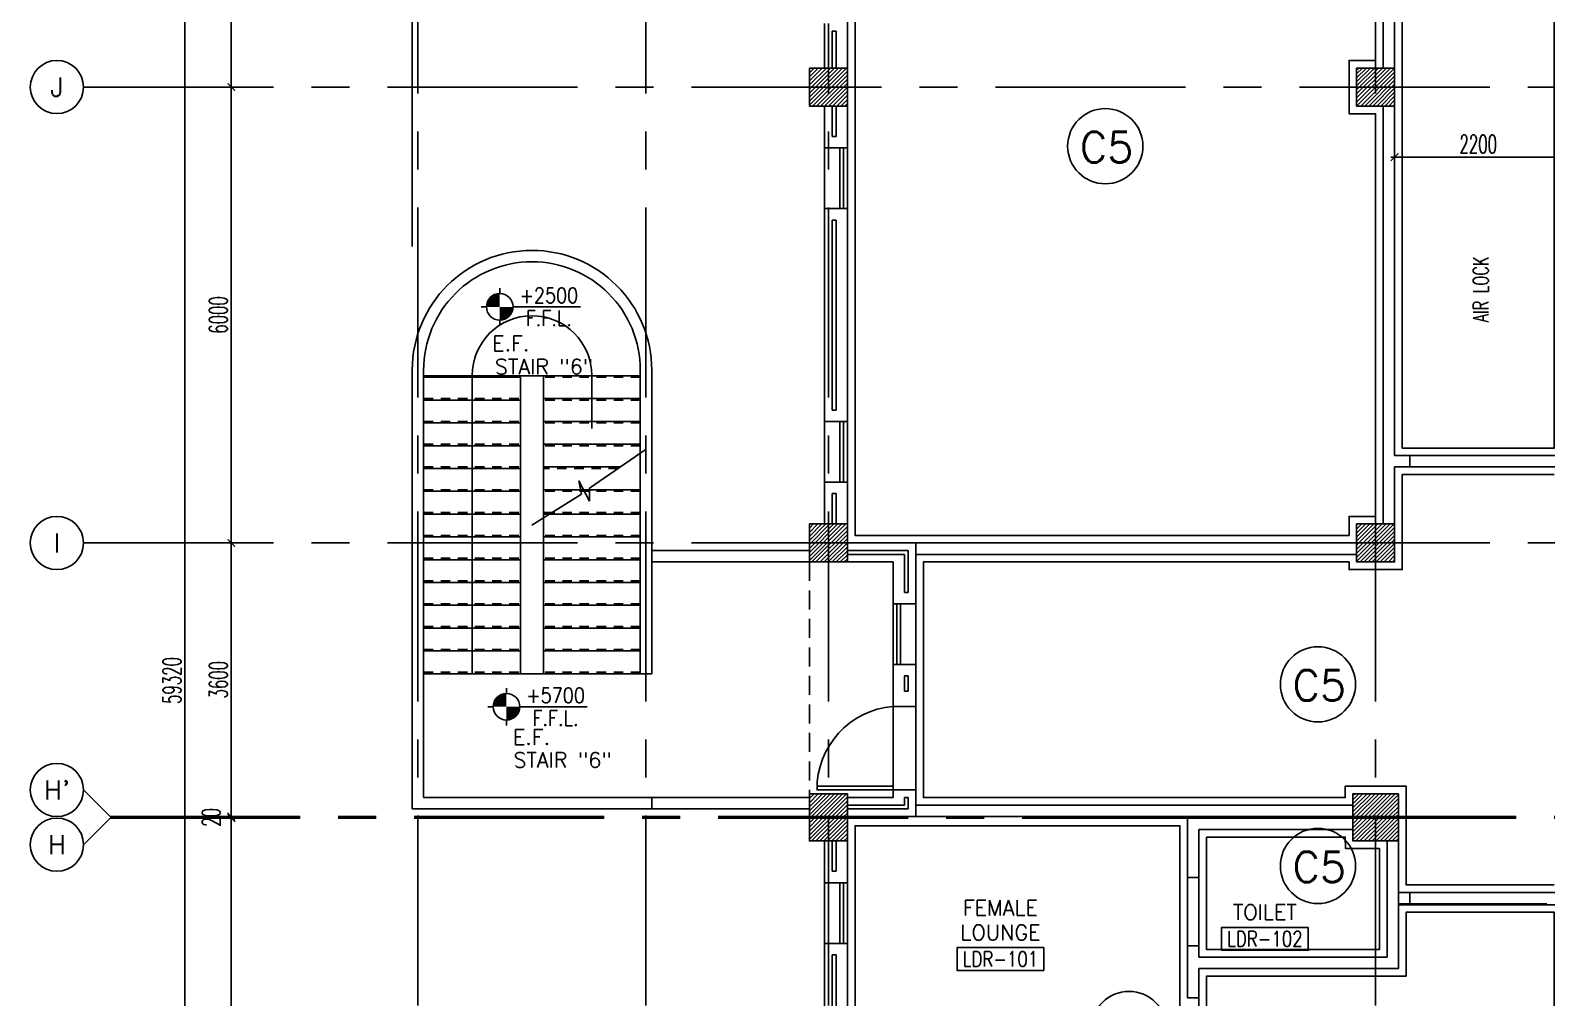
# Model space of a CAD drawing. Extents: x 275967.8 to 276060, y 57291.9 to 57371.4.
# Drawn here: x 275967.84 to 275987.79, y 57324 to 57336.73 of the extents above; entities that cross this region are included whole.
import ezdxf
from ezdxf.enums import TextEntityAlignment as Align

# ---------------------------------------------------------------- set-up
doc = ezdxf.new("R2010")
doc.units = 0
doc.header["$MEASUREMENT"] = 0
doc.header["$PDMODE"] = 34
for name, pattern in [('CENTERX2', [4, 2.5, -0.5, 0.5, -0.5]), ('HIDDEN', [0.375, 0.25, -0.125]), ('HIDDEN2', [0.1875, 0.125, -0.0625])]:
    doc.linetypes.add(name, pattern=pattern)
doc.layers.get('0').update_dxf_attribs({"linetype": 'CONTINUOUS'})
doc.layers.get('DEFPOINTS').update_dxf_attribs({"linetype": 'CONTINUOUS'})
for name, color, linetype in [('AX-CR', 2, 'CONTINUOUS'), ('AX-DIM', 4, 'CONTINUOUS'), ('AX-TXT', 2, 'CONTINUOUS'), ('AXES', 11, 'CENTERX2'), ('CEILING', 4, 'CONTINUOUS'), ('CEILING-MARKER', 6, 'CONTINUOUS'), ('COL', 5, 'CONTINUOUS'), ('DIM', 4, 'CONTINUOUS'), ('DOOR', 7, 'CONTINUOUS'), ('HAT', 8, 'CONTINUOUS'), ('INSUL', 4, 'CONTINUOUS'), ('LEV-PL', 3, 'CONTINUOUS'), ('PART', 9, 'CONTINUOUS'), ('RM-BOX', 11, 'CONTINUOUS'), ('RM-NAME', 11, 'CONTINUOUS'), ('RM-NO', 11, 'CONTINUOUS'), ('ROOF', 7, 'CONTINUOUS'), ('SHAFT', 3, 'CONTINUOUS'), ('STR', 5, 'CONTINUOUS'), ('TXT', 2, 'CONTINUOUS'), ('WALL', 2, 'CONTINUOUS'), ('WIN', 3, 'CONTINUOUS')]:
    doc.layers.add(name, color=color, linetype=linetype)
doc.styles.add('ROMANS', font='ROMANS.shx', dxfattribs={"width": 0.6})
doc.styles.add('S', font='ROMANS.SHX')
doc.dimstyles.new('STANDARD_IN', dxfattribs={"dimtxt": 0.24, "dimasz": 0.1, "dimexe": 0.07, "dimexo": 0.05, "dimgap": 0.05, "dimtad": 1, "dimdec": 0, "dimlfac": 1000, "dimzin": 0, "dimtxsty": 'ROMANS', "dimblk": 'ARCHTICK', "dimcen": 0.05, "dimdle": 0.05, "dimclrd": 4, "dimclre": 4, "dimclrt": 2, "dimazin": 3, "dimtfac": 1, "dimtdec": 0, "dimtmove": 0, "dimatfit": 3, "dimtolj": 1, "dimtzin": 0})

# ---------------------------------------------------------------- blocks, each defined once
blk = doc.blocks.new('*X71')
at = {"color": 0}
for p, q in [((31339, 149497), (31832, 149990)), ((31339, 149550), (31779, 149990)), ((31339, 149603), (31726, 149990)), ((31339, 149656), (31673, 149990)), ((31339, 149709), (31620, 149990)), ((31339, 149762), (31567, 149990)), ((31339, 149815), (31514, 149990)), ((31339, 149868), (31461, 149990)), ((31339, 149921), (31408, 149990)), ((31339, 149974), (31355, 149990)), ((31385, 149490), (31839, 149944)), ((31438, 149490), (31839, 149891)), ((31491, 149490), (31839, 149838)), ((31544, 149490), (31839, 149785)), ((31597, 149490), (31839, 149732)), ((31650, 149490), (31839, 149679)), ((31703, 149490), (31839, 149626)), ((31756, 149490), (31839, 149573)), ((31809, 149490), (31839, 149519))]:
    blk.add_line(p, q, dxfattribs=at)
blk = doc.blocks.new('*X70')
at = {"color": 0}
for p, q in [((24139, 149509), (24620, 149990)), ((24139, 149562), (24567, 149990)), ((24139, 149615), (24514, 149990)), ((24139, 149668), (24461, 149990)), ((24139, 149721), (24408, 149990)), ((24139, 149774), (24355, 149990)), ((24139, 149827), (24302, 149990)), ((24139, 149880), (24248, 149990)), ((24139, 149934), (24195, 149990)), ((24139, 149987), (24142, 149990)), ((24173, 149490), (24639, 149956)), ((24226, 149490), (24639, 149903)), ((24279, 149490), (24639, 149850)), ((24332, 149490), (24639, 149797)), ((24385, 149490), (24639, 149744)), ((24438, 149490), (24639, 149691)), ((24491, 149490), (24639, 149638)), ((24544, 149490), (24639, 149585)), ((24597, 149490), (24639, 149532))]:
    blk.add_line(p, q, dxfattribs=at)
blk = doc.blocks.new('*X67')
at = {"color": 0}
for p, q in [((31339, 155543), (31786, 155990)), ((31339, 155596), (31733, 155990)), ((31339, 155649), (31680, 155990)), ((31339, 155702), (31627, 155990)), ((31339, 155755), (31574, 155990)), ((31339, 155808), (31521, 155990)), ((31339, 155861), (31468, 155990)), ((31339, 155914), (31415, 155990)), ((31339, 155967), (31362, 155990)), ((31339, 155489), (31839, 155989)), ((31392, 155490), (31839, 155936)), ((31446, 155490), (31839, 155883)), ((31499, 155490), (31839, 155830)), ((31552, 155490), (31839, 155777)), ((31605, 155490), (31839, 155724)), ((31658, 155490), (31839, 155671)), ((31711, 155490), (31839, 155618)), ((31764, 155490), (31839, 155565)), ((31817, 155490), (31839, 155512))]:
    blk.add_line(p, q, dxfattribs=at)
blk = doc.blocks.new('*X66')
at = {"color": 0}
for p, q in [((24139, 155502), (24627, 155990)), ((24139, 155555), (24574, 155990)), ((24139, 155608), (24521, 155990)), ((24139, 155661), (24468, 155990)), ((24139, 155714), (24415, 155990)), ((24139, 155767), (24362, 155990)), ((24139, 155820), (24309, 155990)), ((24139, 155873), (24256, 155990)), ((24139, 155926), (24203, 155990)), ((24139, 155979), (24150, 155990)), ((24180, 155490), (24639, 155949)), ((24233, 155490), (24639, 155896)), ((24286, 155490), (24639, 155843)), ((24339, 155490), (24639, 155790)), ((24392, 155490), (24639, 155737)), ((24445, 155490), (24639, 155684)), ((24498, 155490), (24639, 155631)), ((24551, 155490), (24639, 155578)), ((24604, 155490), (24639, 155525))]:
    blk.add_line(p, q, dxfattribs=at)
blk = doc.blocks.new('AXL')
at = {"layer": 'AX-CR'}
blk.add_circle((-350, 0), 350, dxfattribs=at)
blk = doc.blocks.new('_ARCHTICK')
at = {"color": 0, "linetype": 'BYBLOCK', "const_width": 0.15}
blk.add_lwpolyline([(-0.5, -0.5), (0.5, 0.5)], dxfattribs=at)
blk = doc.blocks.new('*D215')
at = {"layer": 'AX-DIM', "color": 4, "ltscale": 0.3}
for p, q in [((275969.869, 57298.463), (275969.869, 57357.883)), ((275977.99, 57357.833), (275969.799, 57357.833)), ((275978.669, 57298.513), (275969.799, 57298.513))]:
    blk.add_line(p, q, dxfattribs=at)
at = {"layer": 'DEFPOINTS', "color": 0, "ltscale": 0.3}
for p in [(275969.869, 57357.833), (275978.04, 57357.833), (275978.719, 57298.513)]:
    blk.add_point(p, dxfattribs=at)
at = {"layer": 'AX-DIM', "color": 4, "ltscale": 0.3, "xscale": 0.1, "yscale": 0.1, "zscale": 0.1}
for p, rotation in [((275969.869, 57357.833), 90), ((275969.869, 57298.513), 270)]:
    blk.add_blockref('_ARCHTICK', p, dxfattribs=dict(at, rotation=rotation))
at = {"layer": 'AX-DIM', "color": 2, "ltscale": 0.3, "insert": (275969.699, 57328.173), "char_height": 0.24, "attachment_point": 5, "rotation": 90, "style": 'ROMANS'}
blk.add_mtext('\\A1;59320', dxfattribs=at)
blk = doc.blocks.new('*D210')
at = {"layer": 'AX-DIM', "color": 4, "ltscale": 0.3}
for p, q in [((275970.83, 57343.183), (275970.41, 57343.183)), ((275970.48, 57335.933), (275970.48, 57343.233)), ((275970.83, 57335.983), (275970.41, 57335.983))]:
    blk.add_line(p, q, dxfattribs=at)
at = {"layer": 'DEFPOINTS', "color": 0, "ltscale": 0.3}
for p in [(275970.48, 57343.183), (275970.88, 57343.183), (275970.88, 57335.983)]:
    blk.add_point(p, dxfattribs=at)
at = {"layer": 'AX-DIM', "color": 4, "ltscale": 0.3, "xscale": 0.1, "yscale": 0.1, "zscale": 0.1}
for p, rotation in [((275970.48, 57343.183), 90), ((275970.48, 57335.983), 270)]:
    blk.add_blockref('_ARCHTICK', p, dxfattribs=dict(at, rotation=rotation))
at = {"layer": 'AX-DIM', "color": 2, "ltscale": 0.3, "insert": (275970.31, 57339.583), "char_height": 0.24, "attachment_point": 5, "rotation": 90, "style": 'ROMANS'}
blk.add_mtext('\\A1;7200', dxfattribs=at)
blk = doc.blocks.new('*D209')
at = {"layer": 'AX-DIM', "color": 4, "ltscale": 0.3}
for p, q in [((275970.83, 57335.983), (275970.41, 57335.983)), ((275970.48, 57329.933), (275970.48, 57336.033)), ((275970.83, 57329.983), (275970.41, 57329.983))]:
    blk.add_line(p, q, dxfattribs=at)
at = {"layer": 'DEFPOINTS', "color": 0, "ltscale": 0.3}
for p in [(275970.48, 57335.983), (275970.88, 57335.983), (275970.88, 57329.983)]:
    blk.add_point(p, dxfattribs=at)
at = {"layer": 'AX-DIM', "color": 4, "ltscale": 0.3, "xscale": 0.1, "yscale": 0.1, "zscale": 0.1}
for p, rotation in [((275970.48, 57335.983), 90), ((275970.48, 57329.983), 270)]:
    blk.add_blockref('_ARCHTICK', p, dxfattribs=dict(at, rotation=rotation))
at = {"layer": 'AX-DIM', "color": 2, "ltscale": 0.3, "insert": (275970.31, 57332.983), "char_height": 0.24, "attachment_point": 5, "rotation": 90, "style": 'ROMANS'}
blk.add_mtext('\\A1;6000', dxfattribs=at)
blk = doc.blocks.new('*D208')
at = {"layer": 'AX-DIM', "color": 4, "ltscale": 0.3}
for p, q in [((275970.83, 57329.983), (275970.41, 57329.983)), ((275970.48, 57326.333), (275970.48, 57330.033)), ((275970.83, 57326.383), (275970.41, 57326.383))]:
    blk.add_line(p, q, dxfattribs=at)
at = {"layer": 'DEFPOINTS', "color": 0, "ltscale": 0.3}
for p in [(275970.48, 57329.983), (275970.88, 57329.983), (275970.88, 57326.383)]:
    blk.add_point(p, dxfattribs=at)
at = {"layer": 'AX-DIM', "color": 4, "ltscale": 0.3, "xscale": 0.1, "yscale": 0.1, "zscale": 0.1}
for p, rotation in [((275970.48, 57329.983), 90), ((275970.48, 57326.383), 270)]:
    blk.add_blockref('_ARCHTICK', p, dxfattribs=dict(at, rotation=rotation))
at = {"layer": 'AX-DIM', "color": 2, "ltscale": 0.3, "insert": (275970.31, 57328.183), "char_height": 0.24, "attachment_point": 5, "rotation": 90, "style": 'ROMANS'}
blk.add_mtext('\\A1;3600', dxfattribs=at)
blk = doc.blocks.new('*D207')
at = {"layer": 'AX-DIM', "color": 4, "ltscale": 0.3}
for p, q in [((275970.83, 57326.383), (275970.41, 57326.383)), ((275970.83, 57326.363), (275970.41, 57326.363)), ((275970.48, 57326.383), (275970.48, 57326.483)), ((275970.48, 57326.363), (275970.48, 57326.383)), ((275970.48, 57326.363), (275970.48, 57326.263))]:
    blk.add_line(p, q, dxfattribs=at)
at = {"layer": 'DEFPOINTS', "color": 0, "ltscale": 0.3}
for p in [(275970.48, 57326.383), (275970.88, 57326.383), (275970.88, 57326.363)]:
    blk.add_point(p, dxfattribs=at)
at = {"layer": 'AX-DIM', "color": 4, "ltscale": 0.3, "xscale": 0.1, "yscale": 0.1, "zscale": 0.1}
for p, rotation in [((275970.48, 57326.383), 270), ((275970.48, 57326.363), 90)]:
    blk.add_blockref('_ARCHTICK', p, dxfattribs=dict(at, rotation=rotation))
at = {"layer": 'AX-DIM', "color": 2, "ltscale": 0.3, "insert": (275970.215, 57326.373), "char_height": 0.24, "attachment_point": 5, "rotation": 90, "style": 'ROMANS'}
blk.add_mtext('\\A1;20', dxfattribs=at)
blk = doc.blocks.new('*D206')
at = {"layer": 'AX-DIM', "color": 4, "ltscale": 0.3}
for p, q in [((275970.83, 57326.363), (275970.41, 57326.363)), ((275970.48, 57320.313), (275970.48, 57326.413)), ((275970.83, 57320.363), (275970.41, 57320.363))]:
    blk.add_line(p, q, dxfattribs=at)
at = {"layer": 'DEFPOINTS', "color": 0, "ltscale": 0.3}
for p in [(275970.48, 57326.363), (275970.88, 57326.363), (275970.88, 57320.363)]:
    blk.add_point(p, dxfattribs=at)
at = {"layer": 'AX-DIM', "color": 4, "ltscale": 0.3, "xscale": 0.1, "yscale": 0.1, "zscale": 0.1}
for p, rotation in [((275970.48, 57326.363), 90), ((275970.48, 57320.363), 270)]:
    blk.add_blockref('_ARCHTICK', p, dxfattribs=dict(at, rotation=rotation))
at = {"layer": 'AX-DIM', "color": 2, "ltscale": 0.3, "insert": (275970.31, 57323.363), "char_height": 0.24, "attachment_point": 5, "rotation": 90, "style": 'ROMANS'}
blk.add_mtext('\\A1;6000', dxfattribs=at)
blk = doc.blocks.new('COL50')
at = {"layer": 'COL'}
blk.add_lwpolyline([(-250, 250), (-250, -250), (250, -250), (250, 250)], close=True, dxfattribs=at)
blk = doc.blocks.new('*D199')
at = {"layer": 'AX-DIM', "color": 4, "ltscale": 0.3}
for p, q in [((275972.86, 57333.883), (275972.86, 57370.081)), ((275978.085, 57357.883), (275978.085, 57370.081)), ((275972.81, 57370.011), (275978.135, 57370.011))]:
    blk.add_line(p, q, dxfattribs=at)
at = {"layer": 'DEFPOINTS', "color": 0, "ltscale": 0.3}
for p in [(275978.085, 57370.011), (275978.085, 57357.833), (275972.86, 57333.833)]:
    blk.add_point(p, dxfattribs=at)
at = {"layer": 'AX-DIM', "color": 4, "ltscale": 0.3, "xscale": 0.1, "yscale": 0.1, "zscale": 0.1, "rotation": 180}
blk.add_blockref('_ARCHTICK', (275972.86, 57370.011), dxfattribs=at)
at = {"layer": 'AX-DIM', "color": 4, "ltscale": 0.3, "xscale": 0.1, "yscale": 0.1, "zscale": 0.1}
blk.add_blockref('_ARCHTICK', (275978.085, 57370.011), dxfattribs=at)
at = {"layer": 'AX-DIM', "color": 2, "ltscale": 0.3, "insert": (275975.473, 57370.181), "char_height": 0.24, "attachment_point": 5, "style": 'ROMANS'}
blk.add_mtext('\\A1;5225', dxfattribs=at)
blk = doc.blocks.new('RM1')
at = {"layer": 'RM-BOX'}
blk.add_lwpolyline([(570, -200), (-570, -200), (-570, -500), (570, -500)], close=True, dxfattribs=at)
at = {"layer": 'RM-NAME', "style": 'ROMANS'}
blk.add_attdef('ROOMNAME1', text='', height=200, dxfattribs=at).set_placement((0, 324), align=Align.MIDDLE)
blk = doc.blocks.new('C5')
at = {"layer": 'HAT', "linetype": 'BYBLOCK'}
h = blk.add_hatch(dxfattribs=at)
h.set_pattern_fill('ANSI31', color=256, scale=300, style=0)
h.set_pattern_definition([(45, (-223356.182, -51411.005), (-26.516504, 26.516504), [])])
h.paths.add_polyline_path([(300, 300), (0, 300), (0, 0), (300, 0)])
h.paths.add_polyline_path([(600, 300), (300, 300), (300, 0), (600, 0)])
at = {"layer": 'COL'}
blk.add_lwpolyline([(600, 300), (0, 300), (0, 0), (600, 0)], close=True, dxfattribs=at)
blk = doc.blocks.new('*D192')
at = {"layer": 'DEFPOINTS', "color": 0, "linetype": 'BYBLOCK', "ltscale": 0.3}
for p in [(275985.785, 57335.062), (275985.785, 57334.542), (275987.985, 57334.542)]:
    blk.add_point(p, dxfattribs=at)
at = {"layer": 'DIM', "color": 4, "linetype": 'BYBLOCK', "ltscale": 0.3}
for p, q in [((275985.785, 57334.592), (275985.785, 57335.132)), ((275987.985, 57334.592), (275987.985, 57335.132)), ((275988.035, 57335.062), (275985.735, 57335.062))]:
    blk.add_line(p, q, dxfattribs=at)
at = {"layer": 'DIM', "color": 4, "linetype": 'BYBLOCK', "ltscale": 0.3, "xscale": 0.1, "yscale": 0.1, "zscale": 0.1, "rotation": 180}
blk.add_blockref('_ARCHTICK', (275985.785, 57335.062), dxfattribs=at)
at = {"layer": 'DIM', "color": 4, "linetype": 'BYBLOCK', "ltscale": 0.3, "xscale": 0.1, "yscale": 0.1, "zscale": 0.1}
blk.add_blockref('_ARCHTICK', (275987.985, 57335.062), dxfattribs=at)
at = {"layer": 'DIM', "color": 2, "linetype": 'BYBLOCK', "ltscale": 0.3, "insert": (275986.885, 57335.232), "char_height": 0.24, "attachment_point": 5, "style": 'ROMANS'}
blk.add_mtext('\\A1;2200', dxfattribs=at)
blk = doc.blocks.new('LEV1')
at = {"layer": 'LEV-PL'}
for p, q in [((0, 245), (0, 175)), ((-175, 0), (-245, 0)), ((175, 0), (1061, 0)), ((0, -175), (0, -245))]:
    blk.add_line(p, q, dxfattribs=at)
at = {"layer": 'LEV-PL', "const_width": 175}
for points in [[(-88, 0, -0.414214), (0, 88, -1)], [(88, 0, -0.414214), (0, -88, -1)]]:
    blk.add_lwpolyline(points, format="xyb", dxfattribs=at)
at = {"layer": 'LEV-PL'}
blk.add_circle((0, 0), 175, dxfattribs=at)
at = {"layer": 'LEV-PL', "color": 4, "style": 'S', "width": 0.85}
for tag, p in [('+0000', (646, 50)), ('F.F.L.', (646, -250))]:
    blk.add_attdef(tag, text='', height=200, dxfattribs=at).set_placement(p, align=Align.CENTER)

msp = doc.modelspace()

# ---------------------------------------------------------------- hatches: boundary and pattern name
at = {"layer": 'HAT', "linetype": 'BYBLOCK'}
h = msp.add_hatch(dxfattribs=at)
h.set_pattern_fill('ANSI31', color=256, scale=0.3, style=0)
h.set_pattern_definition([(45, (275761.879317, 57275.29192), (-0.026516504, 0.026516504), [])])
h.paths.add_polyline_path([(275978.3355, 57326.3829), (275978.3355, 57326.6829), (275978.0855, 57326.6829), (275978.0855, 57326.3829)])
h.paths.add_polyline_path([(275978.5855, 57326.3829), (275978.5855, 57326.6829), (275978.3355, 57326.6829), (275978.3355, 57326.3829)])
h = msp.add_hatch(dxfattribs=at)
h.set_pattern_fill('ANSI31', color=256, scale=0.3, style=0)
h.set_pattern_definition([(45, (275761.879317, 57274.97192), (-0.026516504, 0.026516504), [])])
h.paths.add_polyline_path([(275978.3355, 57326.0629), (275978.3355, 57326.3629), (275978.0855, 57326.3629), (275978.0855, 57326.0629)])
h.paths.add_polyline_path([(275978.5855, 57326.0629), (275978.5855, 57326.3629), (275978.3355, 57326.3629), (275978.3355, 57326.0629)])
h = msp.add_hatch(dxfattribs=at)
h.set_pattern_fill('ANSI31', color=256, scale=0.3, style=0)
h.set_pattern_definition([(45, (275761.879317, 57274.65192), (-0.026516504, 0.026516504), [])])
h.paths.add_polyline_path([(275985.5355, 57326.3629), (275985.2355, 57326.3629), (275985.2355, 57326.0629), (275985.5355, 57326.0629)])
h.paths.add_polyline_path([(275985.8355, 57326.3629), (275985.5355, 57326.3629), (275985.5355, 57326.0629), (275985.8355, 57326.0629)])

# ---------------------------------------------------------------- linework, layer by layer
for p, q in [((275974.2855, 57332.1831), (275974.2855, 57328.2631)), ((275974.5855, 57332.1831), (275974.2855, 57332.1831)), ((275974.5855, 57332.1831), (275974.5855, 57328.2631)), ((275975.1921, 57330.7031), (275975.9234, 57331.2109)), ((275975.0517, 57330.8017), (275975.1921, 57330.5328)), ((275975.0868, 57330.6263), (275975.0517, 57330.8017)), ((275974.4315, 57330.2172), (275975.0868, 57330.6263)), ((275975.1921, 57330.5328), (275975.1921, 57330.7031)), ((275974.6973, 57330.3831), (275974.5855, 57330.3831)), ((275974.6652, 57330.3631), (275974.5855, 57330.3631)), ((275974.2855, 57328.2631), (275974.5855, 57328.2631))]:
    msp.add_line(p, q)
at = {"layer": 'AXES'}
for p, q in [((275972.9355, 57291.8986), (275972.9355, 57370.7113)), ((275975.9355, 57291.8986), (275975.9355, 57370.7113)), ((275985.5355, 57291.8986), (275985.5355, 57370.7113)), ((275978.3355, 57291.8986), (275978.3355, 57336.8179)), ((275968.5355, 57335.9829), (276036.5755, 57335.9829)), ((275968.5355, 57329.9829), (276036.5755, 57329.9829)), ((275968.8855, 57326.3829), (275968.5355, 57326.7329)), ((275968.8855, 57326.3629), (275968.5355, 57326.0129)), ((275968.8855, 57326.3829), (276041.9755, 57326.3829)), ((275968.8855, 57326.3629), (276041.9755, 57326.3629))]:
    msp.add_line(p, q, dxfattribs=at)
at = {"layer": 'CEILING', "linetype": 'HIDDEN'}
msp.add_line((275978.0855, 57329.7329), (275978.0855, 57326.6829), dxfattribs=at)
at = {"layer": 'CEILING', "linetype": 'BYBLOCK', "ltscale": 0.3}
for points in [[(275985.7855, 57340.4349), (275987.9855, 57340.4349), (275987.9855, 57339.4329), (276003.7855, 57339.4329), (276003.7855, 57346.7079), (276005.5855, 57346.7079), (276005.5855, 57337.6329), (275999.4355, 57337.6329), (275999.4355, 57332.9556), (275997.6355, 57332.9556), (275997.6355, 57334.1329), (275996.4105, 57334.1329), (275996.4105, 57335.7329), (275996.5855, 57335.7367), (275996.5855, 57336.2329), (275996.4227, 57336.2329), (275996.4227, 57337.4829), (275997.6355, 57337.4829), (275997.6355, 57337.6329), (275987.9855, 57337.6329), (275987.9855, 57331.133), (275985.7855, 57331.133)], [(275985.8855, 57340.3349), (275987.8855, 57340.3349), (275987.8855, 57339.3329), (276003.8855, 57339.3329), (276003.8855, 57346.6079), (276005.4855, 57346.6079), (276005.4855, 57337.7329), (275999.3355, 57337.7329), (275999.3355, 57333.0556), (275997.7355, 57333.0556), (275997.7355, 57334.2329), (275996.5105, 57334.2329), (275996.5105, 57335.635), (275996.6855, 57335.6388), (275996.6855, 57336.3329), (275996.5227, 57336.3329), (275996.5227, 57337.3829), (275997.7355, 57337.3829), (275997.7355, 57337.7329), (275987.8855, 57337.7329), (275987.8855, 57331.233), (275985.8855, 57331.233)], [(275978.5855, 57343.1079), (275985.2855, 57343.1079), (275985.2855, 57342.9329), (275985.6355, 57342.9329), (275985.6355, 57340.8579), (275985.2605, 57340.8579), (275985.2605, 57340.7079), (275985.6355, 57340.7079), (275985.6355, 57336.2329), (275985.2855, 57336.2329), (275985.2855, 57335.7327), (275985.6355, 57335.7327), (275985.6355, 57330.2329), (275985.2855, 57330.2329), (275985.2855, 57329.9829), (275978.5855, 57329.9829)], [(275978.6855, 57343.0079), (275985.1855, 57343.0079), (275985.1855, 57342.8329), (275985.5355, 57342.8329), (275985.5355, 57340.9579), (275985.1605, 57340.9579), (275985.1605, 57340.6079), (275985.5355, 57340.6079), (275985.5355, 57336.3329), (275985.1855, 57336.3329), (275985.1855, 57335.6327), (275985.5355, 57335.6327), (275985.5355, 57330.3329), (275985.1855, 57330.3329), (275985.1855, 57330.0829), (275978.6855, 57330.0829)], [(275978.6855, 57322.9379), (275982.9605, 57322.9379), (275982.9604, 57326.2629), (275978.6855, 57326.2629)], [(275983.3105, 57326.1129), (275983.3106, 57324.6329), (275985.5855, 57324.633), (275985.5855, 57325.9629), (275985.1366, 57325.9629), (275985.135, 57326.113)]]:
    msp.add_lwpolyline(points, close=True, dxfattribs=at)
for points in [[(275987.9855, 57325.3829), (275985.8355, 57325.3829), (275985.8355, 57326.6829), (275985.2355, 57326.6829), (275985.2355, 57326.5329), (275979.4855, 57326.5329), (275979.4855, 57329.8329), (275985.2855, 57329.8329), (275985.2855, 57329.7329), (275985.7855, 57329.7329), (275985.7855, 57330.983), (275987.9855, 57330.983)], [(275987.8855, 57325.4829), (275985.9355, 57325.4829), (275985.9355, 57326.7829), (275985.1355, 57326.7829), (275985.1355, 57326.6329), (275979.5855, 57326.6329), (275979.5855, 57329.7329), (275985.1855, 57329.7329), (275985.1855, 57329.6329), (275985.8855, 57329.6329), (275985.8855, 57330.883), (275987.8855, 57330.883)], [(275983.2105, 57321.1429), (275983.2105, 57324.3829), (275985.8355, 57324.383), (275985.8355, 57325.223), (275987.9855, 57325.223), (275987.9855, 57318.0429)], [(275983.3105, 57321.2429), (275983.3105, 57324.2829), (275985.9355, 57324.283), (275985.9355, 57325.123), (275987.8855, 57325.123), (275987.8855, 57317.9429)]]:
    msp.add_lwpolyline(points, dxfattribs=at)
at = {"layer": 'CEILING-MARKER', "color": 2}
for centre in [(275981.9781, 57335.2041), (275984.7763, 57328.1229), (275984.7763, 57325.7329), (275982.2902, 57323.5879)]:
    msp.add_circle(centre, 0.4949, dxfattribs=at)
at = {"layer": 'COL'}
for points in [[(275985.2855, 57336.2329), (275985.2855, 57335.7329), (275985.7855, 57335.7329), (275985.7855, 57336.2329)], [(275978.5855, 57326.6829), (275978.0855, 57326.6829), (275978.0855, 57326.3829), (275978.5855, 57326.3829)], [(275978.5855, 57326.6829), (275978.0855, 57326.6829), (275978.0855, 57326.3829), (275978.5855, 57326.3829)], [(275978.5855, 57326.3629), (275978.0855, 57326.3629), (275978.0855, 57326.0629), (275978.5855, 57326.0629)], [(275978.5855, 57326.3629), (275978.0855, 57326.3629), (275978.0855, 57326.0629), (275978.5855, 57326.0629)], [(275985.8355, 57326.3629), (275985.2355, 57326.3629), (275985.2355, 57326.0629), (275985.8355, 57326.0629)]]:
    msp.add_lwpolyline(points, close=True, dxfattribs=at)
at = {"layer": 'DOOR'}
msp.add_lwpolyline([(275978.1855, 57326.7329), (275978.1855, 57326.7829), (275979.1855, 57326.7829), (275979.1855, 57326.7329), (275978.1855, 57326.7329, -0.394043), (275979.1855, 57327.8329, -0.4142136)], format="xyb", dxfattribs=at)
at = {"layer": 'INSUL'}
for p, q in [((275978.3855, 57336.2329), (275978.3855, 57336.7179)), ((275978.3855, 57336.7179), (275978.4355, 57336.7179)), ((275978.4355, 57336.2329), (275978.4355, 57336.7179)), ((275978.3855, 57335.7329), (275978.3855, 57335.3329)), ((275978.4355, 57335.7329), (275978.4355, 57335.3329)), ((275978.3855, 57335.3329), (275978.4355, 57335.3329)), ((275978.3855, 57334.2329), (275978.4355, 57334.2329)), ((275978.3855, 57331.7329), (275978.3855, 57334.2329)), ((275978.4355, 57331.7329), (275978.4355, 57334.2329)), ((275978.3855, 57331.7329), (275978.4355, 57331.7329)), ((275978.3855, 57330.2329), (275978.3855, 57330.6329)), ((275978.3855, 57330.6329), (275978.4355, 57330.6329)), ((275978.4355, 57330.2329), (275978.4355, 57330.6329)), ((275978.5855, 57329.8829), (275979.3855, 57329.8829)), ((275978.5855, 57329.8329), (275979.3355, 57329.8329)), ((275979.3355, 57329.8329), (275979.3355, 57329.3329)), ((275979.3855, 57329.8829), (275979.3855, 57329.3329)), ((275979.3855, 57329.3329), (275979.3355, 57329.3329)), ((275979.3855, 57328.2329), (275979.3355, 57328.2329)), ((275979.3355, 57328.0329), (275979.3355, 57328.2329)), ((275979.3855, 57328.0329), (275979.3855, 57328.2329)), ((275979.3855, 57328.0329), (275979.3355, 57328.0329)), ((275978.5855, 57326.5329), (275979.3355, 57326.5329)), ((275979.3855, 57326.6329), (275979.3355, 57326.6329)), ((275979.3355, 57326.5329), (275979.3355, 57326.6329)), ((275979.3855, 57326.4829), (275979.3855, 57326.6329)), ((275978.5855, 57326.4829), (275979.3855, 57326.4829)), ((275978.3855, 57326.0629), (275978.3855, 57325.6629)), ((275978.4355, 57326.0629), (275978.4355, 57325.6629)), ((275978.3855, 57325.6629), (275978.4355, 57325.6629)), ((275978.3855, 57324.5629), (275978.4355, 57324.5629)), ((275978.3855, 57322.1129), (275978.3855, 57324.5629)), ((275978.4355, 57322.1129), (275978.4355, 57324.5629))]:
    msp.add_line(p, q, dxfattribs=at)
at = {"layer": 'ROOF'}
for p, q in [((275976.0105, 57329.8829), (275978.0855, 57329.8829)), ((275976.0105, 57329.7329), (275978.0855, 57329.7329)), ((275976.0105, 57326.6329), (275978.0855, 57326.6329)), ((275972.8605, 57326.4829), (275978.0855, 57326.4829))]:
    msp.add_line(p, q, dxfattribs=at)
at = {"layer": 'STR'}
for p, q in [((275973.0105, 57332.1831), (275974.2855, 57332.1831)), ((275973.0105, 57332.1631), (275974.2855, 57332.1631)), ((275973.648, 57328.2631), (275973.648, 57332.1856)), ((275975.8605, 57332.1831), (275974.5855, 57332.1831)), ((275975.223, 57331.49), (275975.223, 57332.1856)), ((275973.0105, 57331.8631), (275974.2855, 57331.8631)), ((275975.8605, 57331.8831), (275974.5855, 57331.8831)), ((275973.0105, 57331.5631), (275974.2855, 57331.5631)), ((275975.8605, 57331.5831), (275974.5855, 57331.5831)), ((275973.0105, 57331.2631), (275974.2855, 57331.2631)), ((275975.8605, 57331.2831), (275974.5855, 57331.2831)), ((275973.0105, 57330.9631), (275974.2855, 57330.9631)), ((275975.5954, 57330.9831), (275974.5855, 57330.9831)), ((275973.0105, 57330.6631), (275974.2855, 57330.6631)), ((275975.8605, 57330.6831), (275974.5855, 57330.6831)), ((275973.0105, 57330.3631), (275974.2855, 57330.3631)), ((275974.6973, 57330.3831), (275974.5855, 57330.3831)), ((275974.6652, 57330.3631), (275974.5855, 57330.3631)), ((275975.8605, 57330.3631), (275974.5855, 57330.3631)), ((275973.0105, 57330.0631), (275974.2855, 57330.0631)), ((275975.8605, 57330.0631), (275974.5855, 57330.0631)), ((275973.0105, 57329.7631), (275974.2855, 57329.7631)), ((275975.8605, 57329.7631), (275974.5855, 57329.7631)), ((275973.0105, 57329.4631), (275974.2855, 57329.4631)), ((275975.8605, 57329.4631), (275974.5855, 57329.4631)), ((275973.0105, 57329.1631), (275974.2855, 57329.1631)), ((275975.8605, 57329.1631), (275974.5855, 57329.1631)), ((275973.0105, 57328.8631), (275974.2855, 57328.8631)), ((275975.8605, 57328.8631), (275974.5855, 57328.8631)), ((275973.0105, 57328.5631), (275974.2855, 57328.5631)), ((275975.8605, 57328.5631), (275974.5855, 57328.5631)), ((275973.0105, 57328.2631), (275974.2855, 57328.2631)), ((275975.8605, 57328.2631), (275974.5855, 57328.2631))]:
    msp.add_line(p, q, dxfattribs=at)
at = {"layer": 'STR', "linetype": 'HIDDEN2'}
for p, q in [((275973.0105, 57332.1831), (275974.2855, 57332.1831)), ((275973.0105, 57332.1631), (275974.2855, 57332.1631)), ((275975.8605, 57332.1631), (275974.5855, 57332.1631)), ((275973.0105, 57331.8831), (275974.2855, 57331.8831)), ((275975.8605, 57331.8631), (275974.5855, 57331.8631)), ((275973.0105, 57331.5831), (275974.2855, 57331.5831)), ((275975.8605, 57331.5631), (275974.5855, 57331.5631)), ((275973.0105, 57331.2831), (275974.2855, 57331.2831)), ((275975.8605, 57331.2631), (275974.5855, 57331.2631)), ((275973.0105, 57330.9831), (275974.2855, 57330.9831)), ((275975.5666, 57330.9631), (275974.5855, 57330.9631)), ((275973.0105, 57330.6831), (275974.2855, 57330.6831)), ((275975.8605, 57330.6631), (275974.5855, 57330.6631)), ((275973.0105, 57330.3831), (275974.2855, 57330.3831)), ((275975.8605, 57330.3831), (275974.5855, 57330.3831)), ((275973.0105, 57330.0831), (275974.2855, 57330.0831)), ((275975.8605, 57330.0831), (275974.5855, 57330.0831)), ((275973.0105, 57329.7831), (275974.2855, 57329.7831)), ((275975.8605, 57329.7831), (275974.5855, 57329.7831)), ((275973.0105, 57329.4831), (275974.2855, 57329.4831)), ((275975.8605, 57329.4831), (275974.5855, 57329.4831)), ((275973.0105, 57329.1831), (275974.2855, 57329.1831)), ((275975.8605, 57329.1831), (275974.5855, 57329.1831)), ((275973.0105, 57328.8831), (275974.2855, 57328.8831)), ((275975.8605, 57328.8831), (275974.5855, 57328.8831)), ((275973.0105, 57328.5831), (275974.2855, 57328.5831)), ((275975.8605, 57328.5831), (275974.5855, 57328.5831)), ((275973.0105, 57328.2831), (275974.2855, 57328.2831)), ((275975.8605, 57328.2831), (275974.5855, 57328.2831))]:
    msp.add_line(p, q, dxfattribs=at)
at = {"layer": 'STR'}
msp.add_arc((275974.4355, 57332.1856), 0.7875, 0, 180, dxfattribs=at)
at = {"layer": 'WALL'}
for p, q in [((275985.6355, 57340.7079), (275985.6355, 57336.2329)), ((275985.7855, 57340.8579), (275985.7855, 57336.2329)), ((275978.2855, 57336.2329), (275978.2855, 57336.8179)), ((275978.5855, 57336.2329), (275978.5855, 57336.8179)), ((275978.2855, 57335.7329), (275978.2855, 57335.1829)), ((275978.5855, 57335.7329), (275978.5855, 57335.1829)), ((275985.6355, 57335.7329), (275985.6355, 57330.2329)), ((275978.2855, 57335.1829), (275978.5855, 57335.1829)), ((275978.2855, 57334.3829), (275978.5855, 57334.3829)), ((275978.2855, 57331.5829), (275978.2855, 57334.3829)), ((275978.5855, 57331.5829), (275978.5855, 57334.3829)), ((275972.8605, 57332.2585), (275972.8605, 57326.4829)), ((275973.0105, 57332.2585), (275973.0105, 57326.6329)), ((275975.8605, 57332.2585), (275975.8605, 57328.2631)), ((275976.0105, 57332.2585), (275976.0105, 57328.2631)), ((275978.2855, 57331.5829), (275978.5855, 57331.5829)), ((275985.7855, 57331.133), (275985.9855, 57331.133)), ((275985.9855, 57331.133), (275987.9855, 57331.133)), ((275985.7855, 57330.983), (275985.9855, 57330.983)), ((275985.9855, 57330.983), (275987.9855, 57330.983)), ((275978.2855, 57330.2329), (275978.2855, 57330.7829)), ((275978.2855, 57330.7829), (275978.5855, 57330.7829)), ((275978.5855, 57330.2329), (275978.5855, 57330.7829)), ((275978.5855, 57329.9829), (275985.2855, 57329.9829)), ((275979.4855, 57329.9829), (275979.4855, 57329.1829)), ((275978.5855, 57329.7329), (275979.1855, 57329.7329)), ((275979.1855, 57329.7329), (275979.1855, 57329.1829)), ((275979.4855, 57329.8329), (275985.2855, 57329.8329)), ((275979.4855, 57329.1829), (275979.1855, 57329.1829)), ((275979.4855, 57328.3829), (275979.1855, 57328.3829)), ((275979.1855, 57328.3829), (275979.1855, 57327.8329)), ((275979.4855, 57328.3829), (275979.4855, 57327.8329)), ((275979.1855, 57327.8329), (275979.4855, 57327.8329)), ((275979.1855, 57327.8329), (275979.1855, 57326.6329)), ((275979.4855, 57327.8329), (275979.4855, 57326.3829)), ((275979.1855, 57326.7329), (275979.4855, 57326.7329)), ((275973.0105, 57326.6329), (275976.0105, 57326.6329)), ((275976.0105, 57326.6329), (275976.0105, 57326.4829)), ((275978.5855, 57326.6329), (275979.1855, 57326.6329)), ((275979.4855, 57326.5329), (275985.2355, 57326.5329)), ((275972.8605, 57326.4829), (275976.0105, 57326.4829)), ((275978.5855, 57326.3829), (275985.2355, 57326.3829)), ((275983.0605, 57326.3629), (275985.2355, 57326.363)), ((275983.0605, 57326.3629), (275983.0605, 57325.5829)), ((275983.2105, 57326.2129), (275985.2339, 57326.213)), ((275983.2105, 57326.2129), (275983.2105, 57325.5829)), ((275978.2855, 57326.0629), (275978.2855, 57325.5129)), ((275978.5855, 57326.0629), (275978.5855, 57325.5129)), ((275985.6855, 57324.533), (275985.6855, 57326.063)), ((275985.8355, 57324.383), (275985.8355, 57326.063)), ((275983.0605, 57325.5829), (275983.2105, 57325.5829)), ((275983.0605, 57325.5829), (275983.0605, 57323.9994)), ((275983.2105, 57325.5829), (275983.2105, 57324.5329)), ((275978.2855, 57325.5129), (275978.5855, 57325.5129)), ((275985.8355, 57325.3829), (275987.7855, 57325.3829)), ((275985.8355, 57325.2329), (275987.7855, 57325.2329)), ((275978.2855, 57324.7129), (275978.5855, 57324.7129)), ((275978.2855, 57321.9629), (275978.2855, 57324.7129)), ((275978.5855, 57322.8379), (275978.5855, 57324.7129)), ((275983.0605, 57324.6829), (275983.2105, 57324.6829)), ((275983.2105, 57324.5329), (275985.6855, 57324.533)), ((275983.2105, 57324.3829), (275985.8355, 57324.383)), ((275983.2105, 57324.3829), (275983.2105, 57323.9994)), ((275983.2105, 57323.9994), (275983.0605, 57323.9994))]:
    msp.add_line(p, q, dxfattribs=at)
at = {"layer": 'WALL', "linetype": 'BYBLOCK'}
for p, q in [((275985.7855, 57331.133), (275985.7855, 57335.7329)), ((275985.9855, 57331.133), (275985.9855, 57330.983)), ((275985.7855, 57330.2329), (275985.7855, 57330.983)), ((275985.9855, 57325.2329), (275985.9855, 57325.3829))]:
    msp.add_line(p, q, dxfattribs=at)
at = {"layer": 'WALL', "linetype": 'BYBLOCK', "ltscale": 0.3}
msp.add_line((275976.0105, 57328.2631), (275975.8604, 57328.2631), dxfattribs=at)
for points in [[(275978.0855, 57336.2329), (275978.5855, 57336.2329), (275978.5855, 57335.7329), (275978.0855, 57335.7329)], [(275985.7855, 57335.7329), (275985.2855, 57335.7329), (275985.2855, 57336.2329), (275985.7855, 57336.2329)], [(275985.2855, 57330.2329), (275985.7855, 57330.2329), (275985.7855, 57329.7329), (275985.2855, 57329.7329)], [(275978.0855, 57326.6829), (275978.5855, 57326.6829), (275978.5855, 57326.3829), (275978.0855, 57326.3829)], [(275985.2355, 57326.6829), (275985.8355, 57326.6829), (275985.8355, 57326.3829), (275985.2355, 57326.3829)], [(275978.5855, 57326.3629), (275978.0855, 57326.3629), (275978.0855, 57326.0629), (275978.5855, 57326.0629)], [(275985.2355, 57326.363), (275985.8355, 57326.363), (275985.8355, 57326.0629), (275985.2355, 57326.0629)]]:
    msp.add_lwpolyline(points, close=True, dxfattribs=at)
at = {"layer": 'WALL'}
msp.add_lwpolyline([(275978.5855, 57330.2329), (275978.0855, 57330.2329), (275978.0855, 57329.7329), (275978.5855, 57329.7329)], close=True, dxfattribs=at)
for centre, radius, start, end in [((275974.4355, 57332.2585), 1.575, 90, 180), ((275974.4355, 57332.2585), 1.575, 359.99997, 90), ((275974.4355, 57332.2585), 1.425, 90, 180.00002), ((275974.4355, 57332.2585), 1.425, 359.99997, 90), ((275985.3825, 57324.386), 0.003, 270, 0)]:
    msp.add_arc(centre, radius, start, end, dxfattribs=at)
at = {"layer": 'WIN'}
for p, q in [((275978.2855, 57334.3829), (275978.2855, 57335.1829)), ((275978.4855, 57334.3829), (275978.4855, 57335.1829)), ((275978.5355, 57334.3829), (275978.5355, 57335.1829)), ((275978.5855, 57334.3829), (275978.5855, 57335.1829)), ((275978.2855, 57330.7829), (275978.2855, 57331.5829)), ((275978.4855, 57330.7829), (275978.4855, 57331.5829)), ((275978.5355, 57330.7829), (275978.5355, 57331.5829)), ((275978.5855, 57330.7829), (275978.5855, 57331.5829)), ((275979.1855, 57329.1829), (275979.1855, 57328.3829)), ((275979.2355, 57329.1829), (275979.2355, 57328.3829)), ((275979.2855, 57329.1829), (275979.2855, 57328.3829)), ((275979.4855, 57329.1829), (275979.4855, 57328.3829)), ((275978.2855, 57324.7129), (275978.2855, 57325.5129)), ((275978.4855, 57324.7129), (275978.4855, 57325.5129)), ((275978.5355, 57324.7129), (275978.5355, 57325.5129)), ((275978.5855, 57324.7129), (275978.5855, 57325.5129))]:
    msp.add_line(p, q, dxfattribs=at)

# ---------------------------------------------------------------- block references
at = {"layer": 'AXES'}
ref = msp.add_blockref('AXL', (275968.5355, 57335.9829), dxfattribs=dict(at, xscale=0.001, yscale=0.001, zscale=0.001))
ref.add_attrib('AX', 'J', dxfattribs={"layer": 'AX-TXT', "height": 0.25, "style": 'ROMANS'}).set_placement((275968.1855, 57335.9829), align=Align.MIDDLE)
ref = msp.add_blockref('AXL', (275968.5355, 57329.9829), dxfattribs=dict(at, xscale=0.001, yscale=0.001, zscale=0.001))
ref.add_attrib('AX', 'I', dxfattribs={"layer": 'AX-TXT', "height": 0.25, "style": 'ROMANS'}).set_placement((275968.1855, 57329.9829), align=Align.MIDDLE)
ref = msp.add_blockref('AXL', (275968.5355, 57326.7329), dxfattribs=dict(at, xscale=0.001, yscale=0.001, zscale=0.001))
ref.add_attrib('AX', "H'", dxfattribs={"layer": 'AX-TXT', "height": 0.25, "style": 'ROMANS'}).set_placement((275968.1855, 57326.7329), align=Align.MIDDLE)
ref = msp.add_blockref('AXL', (275968.5355, 57326.0129), dxfattribs=dict(at, xscale=0.001, yscale=0.001, zscale=0.001))
ref.add_attrib('AX', 'H', dxfattribs={"layer": 'AX-TXT', "height": 0.25, "style": 'ROMANS'}).set_placement((275968.1855, 57326.0129), align=Align.MIDDLE)
at = {"layer": 'COL', "xscale": 0.001, "yscale": 0.001, "zscale": 0.001}
for p in [(275978.3355, 57335.9829), (275978.3355, 57329.9829), (275985.5355, 57329.9829)]:
    msp.add_blockref('COL50', p, dxfattribs=at)
at = {"layer": 'COL', "linetype": 'BYBLOCK', "xscale": 0.001, "yscale": 0.001, "zscale": 0.001}
msp.add_blockref('C5', (275985.2355, 57326.3829), dxfattribs=at)
at = {"layer": 'HAT', "xscale": 0.001, "yscale": 0.001, "zscale": 0.001}
for name in ['*X66', '*X67', '*X70', '*X71']:
    msp.add_blockref(name, (275953.9463, 57180.2432), dxfattribs=at)
at = {"layer": 'PART', "xscale": 0.001, "yscale": 0.001, "zscale": 0.001}
for p, values in [((275974.0113, 57333.0906), {'F.F.L.': 'F.F.L.', '+0000': '+2500'}), ((275974.0998, 57327.8284), {'F.F.L.': 'F.F.L.', '+0000': '+5700'})]:
    msp.add_blockref('LEV1', p, dxfattribs=at).add_auto_attribs(values)
at = {"layer": 'RM-NAME'}
ref = msp.add_blockref('RM1', (275980.5985, 57324.8576), dxfattribs=dict(at, xscale=0.001, yscale=0.001, zscale=0.001))
ref.add_attrib('ROOMNO', 'LDR-101', dxfattribs={"layer": 'RM-NO', "height": 0.2, "style": 'ROMANS', "width": 0.8}).set_placement((275980.5985, 57324.5076), align=Align.MIDDLE)
ref.add_attrib('ROOMNAME2', 'LOUNGE', dxfattribs={"height": 0.2, "style": 'ROMANS'}).set_placement((275980.5985, 57324.8576), align=Align.MIDDLE)
ref.add_attrib('ROOMNAME1', 'FEMALE', dxfattribs={"height": 0.2, "style": 'ROMANS'}).set_placement((275980.5985, 57325.1814), align=Align.MIDDLE)
ref = msp.add_blockref('RM1', (275984.0778, 57325.1241), dxfattribs=dict(at, xscale=0.001, yscale=0.001, zscale=0.001))
ref.add_attrib('ROOMNO', 'LDR-102', dxfattribs={"layer": 'RM-NO', "height": 0.2, "style": 'ROMANS', "width": 0.8}).set_placement((275984.0778, 57324.7741), align=Align.MIDDLE)
ref.add_attrib('ROOMNAME2', 'TOILET', dxfattribs={"height": 0.2, "style": 'ROMANS'}).set_placement((275984.0778, 57325.1241), align=Align.MIDDLE)

# ---------------------------------------------------------------- texts
at = {"layer": 'RM-NAME', "style": 'ROMANS'}
for s, p in [('E.F.', (275974.1572, 57332.6084)), ('STAIR "6"', (275974.5948, 57332.3033)), ('E.F.', (275974.4299, 57327.4277)), ('STAIR "6"', (275974.8389, 57327.1277))]:
    msp.add_text(s, height=0.2, dxfattribs=at).set_placement(p, align=Align.MIDDLE)
at = {"layer": 'SHAFT', "style": 'ROMANS', "width": 0.7}
msp.add_text('AIR LOCK', height=0.2, rotation=90, dxfattribs=at).set_placement((275986.9184, 57333.3209), align=Align.MIDDLE)
at = {"layer": 'TXT', "color": 6, "style": 'ROMANS'}
for p in [(275981.6437, 57334.9916), (275984.4418, 57327.9105), (275984.4418, 57325.5205)]:
    msp.add_text('C5', height=0.4, dxfattribs=at).set_placement(p)

# ---------------------------------------------------------------- dimensions: what is measured, and where the dimension line sits
at = {"layer": 'AX-DIM'}
dim = msp.add_linear_dim(base=(275978.0855, 57370.0113), p1=(275972.8605, 57333.8329), p2=(275978.0855, 57357.8329), dimstyle='STANDARD_IN', dxfattribs=at)
dim.commit()
dim.dimension.update_dxf_attribs({"geometry": '*D199', "text_midpoint": (275975.473, 57370.1813)})
for base, p1, p2, picture, middle in [((275969.8688, 57357.8329), (275978.7188, 57298.5129), (275978.0403, 57357.8329), '*D215', (275969.6988, 57328.1729)), ((275970.4803, 57343.1829), (275970.8803, 57335.9829), (275970.8803, 57343.1829), '*D210', (275970.3103, 57339.5829)), ((275970.4803, 57335.9829), (275970.8803, 57329.9829), (275970.8803, 57335.9829), '*D209', (275970.3103, 57332.9829)), ((275970.4803, 57329.9829), (275970.8803, 57326.3829), (275970.8803, 57329.9829), '*D208', (275970.3103, 57328.1829)), ((275970.4803, 57326.3829), (275970.8803, 57326.3629), (275970.8803, 57326.3829), '*D207', (275970.2153, 57326.3729)), ((275970.4803, 57326.3629), (275970.8803, 57320.3629), (275970.8803, 57326.3629), '*D206', (275970.3103, 57323.3629))]:
    dim = msp.add_linear_dim(base=base, p1=p1, p2=p2, angle=90, dimstyle='STANDARD_IN', dxfattribs=at)
    dim.commit()
    dim.dimension.update_dxf_attribs({"geometry": picture, "text_midpoint": middle})
at = {"layer": 'DIM', "linetype": 'BYBLOCK', "ltscale": 0.3}
dim = msp.add_linear_dim(base=(275985.7855, 57335.062), p1=(275987.9855, 57334.5422), p2=(275985.7855, 57334.5422), dimstyle='STANDARD_IN', dxfattribs=at)
dim.commit()
dim.dimension.update_dxf_attribs({"geometry": '*D192', "text_midpoint": (275986.8855, 57335.232)})

doc.saveas('drawing.dxf')
